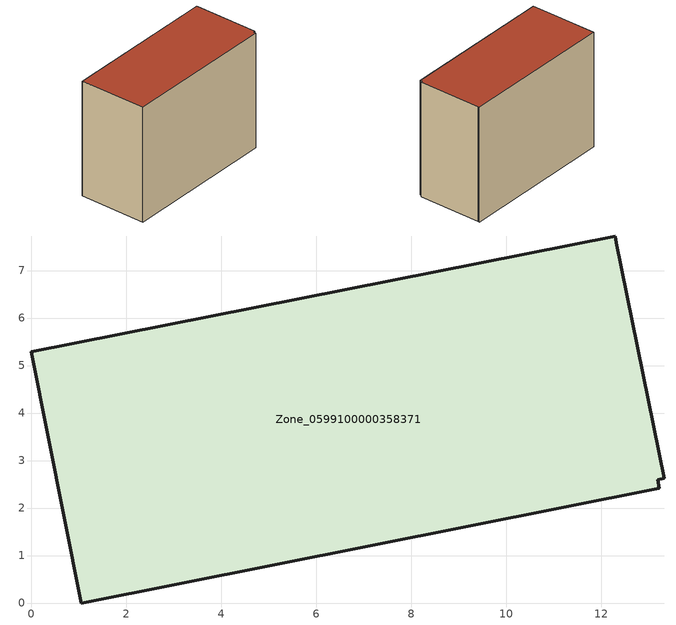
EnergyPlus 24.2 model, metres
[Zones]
Zone_0599100000358371
 floor ground (C_G): 12.29,7.73 12.31,7.58 13.33,2.63 13.19,2.6 13.22,2.42 1.05,0 0,5.29 z0
 wall outside (C_F): 12.31,7.58 12.29,7.73 0,5.29 1.05,0 13.22,2.42 13.19,2.6 13.33,2.63 12.31,7.58 z0:9.41
 roof outside (C_R): 13.33,2.63 12.31,7.58 12.29,7.73 0,5.29 1.05,0 13.22,2.42 13.19,2.6 z9.41
[BUILDING]
Pand.0599100000358371: North Axis=0; Terrain=City; Loads Convergence Tolerance Value=0.04; Temperature Convergence Tolerance Value=0.4; Solar Distribution=FullExterior; Maximum Number of Warmup Days=25; Minimum Number of Warmup Days=1
[Site:Location]
Rotterdam.The.Hague.AP_ZH_NLD Design_Conditions: Latitude=51.96; Longitude=4.45; Time Zone=1; Elevation=-4.5
[SITE:GROUNDTEMPERATURE:BUILDINGSURFACE]
18, 18, 18, 18, 18, 18, 18, 18, 18, 18, 18, 18
[MATERIAL] Thermal Absorptance=0.9; Solar Absorptance=0.7; Visible Absorptance=0.7
Name | Roughness | Thickness | Conductivity | Density | Specific Heat
G.TI.1992-2005 | MediumSmooth | 0.15 | 0.06 | 540 | 1210
F.TI.1992-2005 | Rough | 0.3 | 0.12 | 1920 | 840
R.TI.1992-2005 | MediumRough | 0.2 | 0.08 | 1500 | 1000
[CONSTRUCTION]
C_G: G.TI.1992-2005
C_F: F.TI.1992-2005
C_R: R.TI.1992-2005
[ZONE]
Zone_0599100000358371: Type=1; Multiplier=1; Ceiling Height=Autocalculate; Volume=Autocalculate; Floor Area=autocalculate; Part of Total Floor Area=Yes
[ZONEINFILTRATION:DESIGNFLOWRATE]
Infil_Zone_0599100000358371: Zone or ZoneList or Space or SpaceList=Zone_0599100000358371; Schedule=AlwaysOn; Design Flow Rate Calculation Method=Flow/Area; Flow Rate per Floor Area=0.0015; Constant Term Coefficient=1; Temperature Term Coefficient=0; Velocity Term Coefficient=0; Velocity Squared Term Coefficient=0
[HVACTEMPLATE:ZONE:IDEALLOADSAIRSYSTEM]
Zone_0599100000358371: Maximum Heating Supply Air Temperature=50; Minimum Cooling Supply Air Temperature=13; Maximum Heating Supply Air Humidity Ratio=0.0156; Minimum Cooling Supply Air Humidity Ratio=0.0077; Heating Limit=NoLimit; Cooling Limit=NoLimit; Dehumidification Control Type=ConstantSensibleHeatRatio; Cooling Sensible Heat Ratio=0.7; Dehumidification Setpoint=60; Humidification Control Type=None; Humidification Setpoint=30; Outdoor Air Method=None; Outdoor Air Flow Rate per Person=0.00944; Outdoor Air Flow Rate per Zone Floor Area=0; Outdoor Air Flow Rate per Zone=0; Demand Controlled Ventilation Type=None; Outdoor Air Economizer Type=NoEconomizer; Heat Recovery Type=None; Sensible Heat Recovery Effectiveness=0.7; Latent Heat Recovery Effectiveness=0.65
[ZONECONTROL:THERMOSTAT]
ThermostatControl_Zone_0599100000358371: Zone or ZoneList=Zone_0599100000358371; Control Type Schedule=DualSetpointControlType; Control 1=Thermostat_Zone_0599100000358371; Temperature Difference Between Cutout And Setpoint=0
[THERMOSTATSETPOINT:DUALSETPOINT]
Thermostat_Zone_0599100000358371: Heating Setpoint Temperature Schedule=HeatingSetpoint_Zone_0599100000358371; Cooling Setpoint Temperature Schedule=CoolingSetpoint_Zone_0599100000358371
[SCHEDULE:COMPACT]
HeatingSetpoint_Zone_0599100000358371: Through: 12/31, For: AllDays, Until: 24:00, 21
CoolingSetpoint_Zone_0599100000358371: Through: 12/31, For: AllDays, Until: 24:00, 24
DualSetpointControlType: Through: 12/31, For: AllDays, Until: 24:00, 4
AlwaysOn: Through: 12/31, For: AllDays, Until: 24:00, 1
